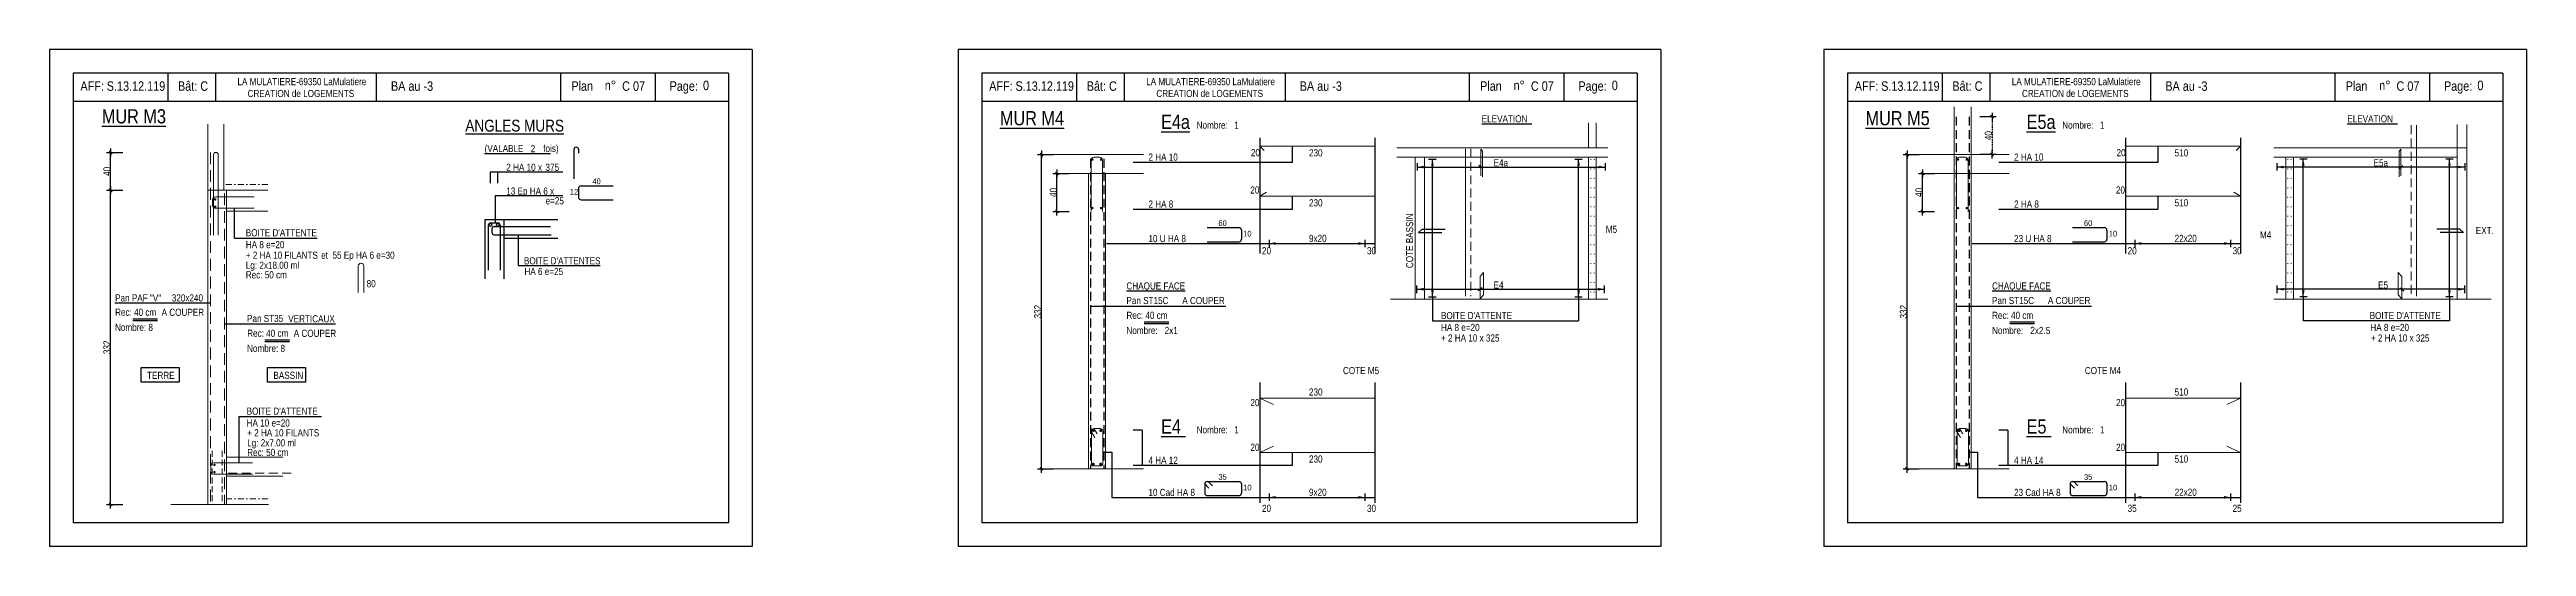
# Model space of a CAD drawing. Header units: metres. Extents: x -9927 to 45032, y -190416 to 12166.
# Drawn here: x 5608 to 10843, y -93703 to -92653 of the extents above; entities that cross this region are included whole.
import ezdxf
from ezdxf.enums import TextEntityAlignment as Align

# ---------------------------------------------------------------- set-up
doc = ezdxf.new("R2010")
doc.units = ezdxf.units.M
doc.header["$PDMODE"] = 65
for name, pattern in [('CACHE', [9.525, 6.35, -3.175]), ('CACHE2', [0.1875, 0.125, -0.0625]), ('TIRETPT2', [12.7, 6.35, -3.175, 0, -3.175])]:
    doc.linetypes.add(name, pattern=pattern)
for name, color, linetype in [('01_cote_gen', 4, 'Continuous'), ('01_fenetres', 171, 'Continuous'), ('01_linteaux', 3, 'Continuous'), ('01_sem', 42, 'Continuous'), ('01_texte', 230, 'Continuous'), ('AA_COTES', 2, 'Continuous')]:
    doc.layers.add(name, color=color, linetype=linetype)
doc.styles.add('STYLE2', font='ARIALN.TTF')
doc.dimstyles.new('JB25', dxfattribs={"dimscale": 0.1, "dimtxt": 150, "dimasz": 17, "dimexe": 0.1, "dimexo": 0.1, "dimgap": 0.09, "dimtad": 1, "dimdec": 1, "dimlfac": 0.5, "dimdsep": 46, "dimtxsty": 'STYLE2', "dimblk1": 'BOND_G', "dimblk2": 'BOND_D', "dimsah": 1, "dimcen": 1.5, "dimdle": 0.01, "dimse1": 1, "dimse2": 1, "dimclrd": 4, "dimclre": 2, "dimclrt": 5, "dimadec": 0, "dimazin": 0, "dimtfac": 2.333333, "dimtdec": 1, "dimtix": 1, "dimtmove": 2, "dimatfit": 3, "dimldrblk": 'BOND_G', "dimfxl": 1, "dimtolj": 1, "dimtzin": 0, "dimarcsym": 0})

# ---------------------------------------------------------------- blocks, each defined once
blk = doc.blocks.new('BOND_G')
at = {"layer": 'AA_COTES', "color": 0}
for p, q in [((5, 0), (-5, 0)), ((1.8, 1.8), (-1.8, -1.8)), ((0, -5), (0, 15))]:
    blk.add_line(p, q, dxfattribs=at)
blk = doc.blocks.new('BOND_D')
at = {"layer": 'AA_COTES', "color": 0}
for p, q in [((5, 0), (-5, 0)), ((-1.8, -1.8), (1.8, 1.8)), ((0, 5), (0, -15))]:
    blk.add_line(p, q, dxfattribs=at)
blk = doc.blocks.new('*D822')
at = {"layer": '01_cote_gen', "color": 4, "linetype": 'Continuous', "lineweight": -2, "transparency": 16777216}
blk.add_line((5736.8, -93612.4), (5736.8, -92951.8), dxfattribs=at)
at = {"layer": 'DEFPOINTS', "color": 0, "linetype": 'Continuous', "lineweight": 0, "transparency": 16777216}
for p in [(5736.8, -92950.1), (5871.5, -92950.1), (5871.5, -93614.1)]:
    blk.add_point(p, dxfattribs=at)
at = {"layer": '01_cote_gen', "color": 4, "linetype": 'Continuous', "lineweight": -2, "transparency": 16777216, "xscale": 1.7, "yscale": 1.7, "zscale": 1.7}
for name, p, rotation in [('BOND_D', (5736.8, -92950.1), 90), ('BOND_G', (5736.8, -93614.1), 270)]:
    blk.add_blockref(name, p, dxfattribs=dict(at, rotation=rotation))
at = {"layer": '01_cote_gen', "color": 5, "linetype": 'Continuous', "lineweight": 0, "transparency": 16777216, "insert": (5729.1, -93282.1), "char_height": 15, "attachment_point": 5, "rotation": 90, "style": 'STYLE2'}
blk.add_mtext('\\A1;332', dxfattribs=at)
blk = doc.blocks.new('*D823')
at = {"layer": '01_cote_gen', "color": 4, "linetype": 'Continuous', "lineweight": -2, "transparency": 16777216}
blk.add_line((5736.8, -92948.4), (5736.8, -92871.9), dxfattribs=at)
at = {"layer": 'DEFPOINTS', "color": 0, "linetype": 'Continuous', "lineweight": 0, "transparency": 16777216}
for p in [(5736.8, -92870.2), (5790.4, -92870.2), (5776.6, -92950.1)]:
    blk.add_point(p, dxfattribs=at)
at = {"layer": '01_cote_gen', "color": 4, "linetype": 'Continuous', "lineweight": -2, "transparency": 16777216, "xscale": 1.7, "yscale": 1.7, "zscale": 1.7}
for name, p, rotation in [('BOND_D', (5736.8, -92870.2), 90), ('BOND_G', (5736.8, -92950.1), 270)]:
    blk.add_blockref(name, p, dxfattribs=dict(at, rotation=rotation))
at = {"layer": '01_cote_gen', "color": 5, "linetype": 'Continuous', "lineweight": 0, "transparency": 16777216, "insert": (5729.1, -92910.2), "char_height": 15, "attachment_point": 5, "rotation": 90, "style": 'STYLE2'}
blk.add_mtext('\\A1;40', dxfattribs=at)
blk = doc.blocks.new('*D824')
at = {"layer": '01_cote_gen', "color": 4, "linetype": 'Continuous', "lineweight": -2, "transparency": 16777216}
blk.add_line((5736.8, -92948.4), (5736.8, -92871.9), dxfattribs=at)
at = {"layer": 'DEFPOINTS', "color": 0, "linetype": 'Continuous', "lineweight": 0, "transparency": 16777216}
for p in [(5736.8, -92870.2), (5790.4, -92870.2), (5776.6, -92950.1)]:
    blk.add_point(p, dxfattribs=at)
at = {"layer": '01_cote_gen', "color": 4, "linetype": 'Continuous', "lineweight": -2, "transparency": 16777216, "xscale": 1.7, "yscale": 1.7, "zscale": 1.7}
for name, p, rotation in [('BOND_D', (5736.8, -92870.2), 90), ('BOND_G', (5736.8, -92950.1), 270)]:
    blk.add_blockref(name, p, dxfattribs=dict(at, rotation=rotation))
at = {"layer": '01_cote_gen', "color": 5, "linetype": 'Continuous', "lineweight": 0, "transparency": 16777216, "insert": (5729.1, -92910.2), "char_height": 15, "attachment_point": 5, "rotation": 90, "style": 'STYLE2'}
blk.add_mtext('\\A1;40', dxfattribs=at)
blk = doc.blocks.new('*D825')
at = {"layer": '01_cote_gen', "color": 4, "linetype": 'Continuous', "lineweight": -2, "transparency": 16777216}
blk.add_line((7737.1, -92993.1), (7737.1, -92916.5), dxfattribs=at)
at = {"layer": 'DEFPOINTS', "color": 0, "linetype": 'Continuous', "lineweight": 0, "transparency": 16777216}
for p in [(7737.1, -92914.8), (7811.4, -92914.8), (7816.9, -92994.8)]:
    blk.add_point(p, dxfattribs=at)
at = {"layer": '01_cote_gen', "color": 4, "linetype": 'Continuous', "lineweight": -2, "transparency": 16777216, "xscale": 1.7, "yscale": 1.7, "zscale": 1.7}
for name, p, rotation in [('BOND_D', (7737.1, -92914.8), 90), ('BOND_G', (7737.1, -92994.8), 270)]:
    blk.add_blockref(name, p, dxfattribs=dict(at, rotation=rotation))
at = {"layer": '01_cote_gen', "color": 5, "linetype": 'Continuous', "lineweight": 0, "transparency": 16777216, "insert": (7729.4, -92954.8), "char_height": 15, "attachment_point": 5, "rotation": 90, "style": 'STYLE2'}
blk.add_mtext('\\A1;40', dxfattribs=at)
blk = doc.blocks.new('*D826')
at = {"layer": '01_cote_gen', "color": 4, "linetype": 'Continuous', "lineweight": -2, "transparency": 16777216}
blk.add_line((7704.3, -93537.1), (7704.3, -92876.5), dxfattribs=at)
at = {"layer": 'DEFPOINTS', "color": 0, "linetype": 'Continuous', "lineweight": 0, "transparency": 16777216}
for p in [(7704.3, -92874.8), (7839, -92874.8), (7839, -93538.8)]:
    blk.add_point(p, dxfattribs=at)
at = {"layer": '01_cote_gen', "color": 4, "linetype": 'Continuous', "lineweight": -2, "transparency": 16777216, "xscale": 1.7, "yscale": 1.7, "zscale": 1.7}
for name, p, rotation in [('BOND_D', (7704.3, -92874.8), 90), ('BOND_G', (7704.3, -93538.8), 270)]:
    blk.add_blockref(name, p, dxfattribs=dict(at, rotation=rotation))
at = {"layer": '01_cote_gen', "color": 5, "linetype": 'Continuous', "lineweight": 0, "transparency": 16777216, "insert": (7696.6, -93206.8), "char_height": 15, "attachment_point": 5, "rotation": 90, "style": 'STYLE2'}
blk.add_mtext('\\A1;332', dxfattribs=at)
blk = doc.blocks.new('*D827')
at = {"layer": '01_cote_gen', "color": 4, "linetype": 'Continuous', "lineweight": -2, "transparency": 16777216}
blk.add_line((9566.7, -92993.1), (9566.7, -92916.5), dxfattribs=at)
at = {"layer": 'DEFPOINTS', "color": 0, "linetype": 'Continuous', "lineweight": 0, "transparency": 16777216}
for p in [(9566.7, -92914.8), (9641, -92914.8), (9646.5, -92994.8)]:
    blk.add_point(p, dxfattribs=at)
at = {"layer": '01_cote_gen', "color": 4, "linetype": 'Continuous', "lineweight": -2, "transparency": 16777216, "xscale": 1.7, "yscale": 1.7, "zscale": 1.7}
for name, p, rotation in [('BOND_D', (9566.7, -92914.8), 90), ('BOND_G', (9566.7, -92994.8), 270)]:
    blk.add_blockref(name, p, dxfattribs=dict(at, rotation=rotation))
at = {"layer": '01_cote_gen', "color": 5, "linetype": 'Continuous', "lineweight": 0, "transparency": 16777216, "insert": (9559.1, -92954.8), "char_height": 15, "attachment_point": 5, "rotation": 90, "style": 'STYLE2'}
blk.add_mtext('\\A1;40', dxfattribs=at)
blk = doc.blocks.new('*D828')
at = {"layer": '01_cote_gen', "color": 4, "linetype": 'Continuous', "lineweight": -2, "transparency": 16777216}
blk.add_line((9533.9, -93537.1), (9533.9, -92876.5), dxfattribs=at)
at = {"layer": 'DEFPOINTS', "color": 0, "linetype": 'Continuous', "lineweight": 0, "transparency": 16777216}
for p in [(9533.9, -92874.8), (9668.6, -92874.8), (9668.6, -93538.8)]:
    blk.add_point(p, dxfattribs=at)
at = {"layer": '01_cote_gen', "color": 4, "linetype": 'Continuous', "lineweight": -2, "transparency": 16777216, "xscale": 1.7, "yscale": 1.7, "zscale": 1.7}
for name, p, rotation in [('BOND_D', (9533.9, -92874.8), 90), ('BOND_G', (9533.9, -93538.8), 270)]:
    blk.add_blockref(name, p, dxfattribs=dict(at, rotation=rotation))
at = {"layer": '01_cote_gen', "color": 5, "linetype": 'Continuous', "lineweight": 0, "transparency": 16777216, "insert": (9526.3, -93206.8), "char_height": 15, "attachment_point": 5, "rotation": 90, "style": 'STYLE2'}
blk.add_mtext('\\A1;332', dxfattribs=at)
blk = doc.blocks.new('*D829')
at = {"layer": '01_cote_gen', "color": 4, "linetype": 'CACHE2', "lineweight": -2, "transparency": 16777216}
blk.add_line((9713.5, -92796.4), (9713.5, -92873.1), dxfattribs=at)
at = {"layer": 'DEFPOINTS', "color": 0, "linetype": 'CACHE2', "lineweight": 0, "transparency": 16777216}
for p in [(9665.5, -92794.7), (9702.6, -92874.8), (9713.5, -92874.8)]:
    blk.add_point(p, dxfattribs=at)
at = {"layer": '01_cote_gen', "color": 4, "linetype": 'CACHE2', "lineweight": -2, "transparency": 16777216, "xscale": 1.7, "yscale": 1.7, "zscale": 1.7}
for name, p, rotation in [('BOND_G', (9713.5, -92794.7), 90), ('BOND_D', (9713.5, -92874.8), 270)]:
    blk.add_blockref(name, p, dxfattribs=dict(at, rotation=rotation))
at = {"layer": '01_cote_gen', "color": 5, "linetype": 'CACHE2', "lineweight": 0, "transparency": 16777216, "insert": (9705.8, -92834.7), "char_height": 15, "attachment_point": 5, "rotation": 90, "style": 'STYLE2'}
blk.add_mtext('\\A1;40', dxfattribs=at)

msp = doc.modelspace()

# ---------------------------------------------------------------- linework, layer by layer
at = {"layer": '01_cote_gen', "color": 5, "linetype": 'CACHE2', "lineweight": 0, "ltscale": 150}
for p, q in [((10599.35, -92812.72), (10599.35, -93174.14)), ((8611.77, -92862.39), (8611.77, -93174.14))]:
    msp.add_line(p, q, dxfattribs=at)
at = {"layer": '01_cote_gen', "color": 5, "linetype": 'Continuous', "lineweight": 0}
for p, q in [((10610.49, -92812.72), (10610.49, -93173.66)), ((8600.62, -92862.39), (8600.62, -93173.66))]:
    msp.add_line(p, q, dxfattribs=at)
at = {"layer": '01_cote_gen', "color": 2, "linetype": 'CACHE2', "lineweight": 0, "ltscale": 100}
for p, q in [((5951.35, -93500.72), (5951.35, -93614.12)), ((5972.71, -93500.72), (5972.71, -93614.12))]:
    msp.add_line(p, q, dxfattribs=at)
at = {"layer": '01_fenetres', "ltscale": 30}
for p, q in [((5657.67, -92702.83), (5657.67, -93652.83)), ((5657.67, -92702.83), (5657.67, -93652.83)), ((5657.67, -92702.83), (5657.67, -93652.83)), ((7042.67, -92702.83), (5657.67, -92702.83)), ((5857.67, -92702.83), (5857.67, -92762.83)), ((5958.17, -92702.83), (5958.17, -92762.83)), ((6298.35, -92702.83), (6298.35, -92762.83)), ((6688.54, -92762.83), (6688.54, -92702.83)), ((6888.54, -92762.83), (6888.54, -92702.83)), ((7042.67, -92702.83), (7042.67, -93652.83)), ((7578.51, -92702.83), (7578.51, -93652.83)), ((8963.51, -92702.83), (7578.51, -92702.83)), ((7778.51, -92702.83), (7778.51, -92762.83)), ((7879.01, -92702.83), (7879.01, -92762.83)), ((8219.18, -92702.83), (8219.18, -92762.83)), ((8609.37, -92762.83), (8609.37, -92702.83)), ((8809.37, -92762.83), (8809.37, -92702.83)), ((8963.51, -92702.83), (8963.51, -93652.83)), ((9408.16, -92702.83), (9408.16, -93652.83)), ((10793.16, -92702.83), (9408.16, -92702.83)), ((9608.16, -92702.83), (9608.16, -92762.83)), ((9708.66, -92702.83), (9708.66, -92762.83)), ((10048.83, -92702.83), (10048.83, -92762.83)), ((10439.03, -92762.83), (10439.03, -92702.83)), ((10639.03, -92762.83), (10639.03, -92702.83)), ((10793.16, -92702.83), (10793.16, -93652.83)), ((7042.67, -92762.83), (5657.67, -92762.83)), ((8963.51, -92762.83), (7578.51, -92762.83)), ((10793.16, -92762.83), (9408.16, -92762.83)), ((7042.67, -93652.83), (5657.67, -93652.83)), ((8963.51, -93652.83), (7578.51, -93652.83)), ((10793.16, -93652.83), (9408.16, -93652.83))]:
    msp.add_line(p, q, dxfattribs=at)
at = {"layer": '01_linteaux', "linetype": 'Continuous'}
for p, q in [((6715.97, -92864.06), (6715.97, -92926.24)), ((6725.97, -92864.06), (6725.97, -92871.47)), ((6726.08, -92945.79), (6726.08, -92965.4)), ((6731.08, -92940.79), (6798.67, -92940.79)), ((6731.08, -92970.4), (6798.67, -92970.4)), ((6527.64, -93011.64), (6527.64, -93137.34)), ((6527.64, -93011.64), (6682.07, -93011.64)), ((6535.14, -93024.14), (6535.14, -93119.14)), ((6540.14, -93019.14), (6555.14, -93019.14)), ((6542.64, -93031.9), (6542.64, -93039.14)), ((6547.64, -93026.9), (6666.7, -93026.9)), ((6560.14, -93024.14), (6560.14, -93119.14)), ((6567.64, -93011.64), (6567.64, -93137.34)), ((8054.29, -93029.19), (8121.87, -93029.19)), ((8126.87, -93034.19), (8126.87, -93053.81)), ((9883.94, -93029.19), (9951.52, -93029.19)), ((9956.52, -93034.19), (9956.52, -93053.81)), ((6547.64, -93044.14), (6667.64, -93044.14)), ((6567.64, -93051.64), (6682.07, -93051.64)), ((8054.29, -93058.81), (8121.87, -93058.81)), ((9883.94, -93058.81), (9951.52, -93058.81)), ((8049.29, -93570.65), (8049.29, -93590.26)), ((8049.29, -93570.65), (8058.29, -93579.64)), ((8054.29, -93565.65), (8121.87, -93565.65)), ((8054.29, -93595.26), (8121.87, -93595.26)), ((8056.48, -93565.65), (8065.49, -93574.64)), ((8126.87, -93570.65), (8126.87, -93590.26)), ((9878.94, -93570.65), (9878.94, -93590.26)), ((9878.94, -93570.65), (9887.95, -93579.64)), ((9883.94, -93565.65), (9951.52, -93565.65)), ((9883.94, -93595.26), (9951.52, -93595.26)), ((9886.13, -93565.65), (9895.14, -93574.64)), ((9956.52, -93570.65), (9956.52, -93590.26))]:
    msp.add_line(p, q, dxfattribs=at)
for centre in [(6539.8, -93023.45), (6555.47, -93023.45)]:
    msp.add_circle(centre, 3, dxfattribs=at)
for centre, start, end in [((6720.97, -92864.06), 90, 180), ((6720.97, -92864.06), 0, 90), ((6731.08, -92945.79), 90, 180), ((6731.08, -92965.4), 180, 270), ((6540.14, -93024.14), 90, 180), ((6547.64, -93031.9), 90, 180), ((6555.14, -93024.14), 0, 90), ((8121.87, -93034.19), 0, 90), ((9951.52, -93034.19), 0, 90), ((6547.64, -93039.14), 180, 270), ((8121.87, -93053.81), 270, 0), ((9951.52, -93053.81), 270, 0), ((8054.29, -93570.65), 90, 180), ((8054.29, -93590.26), 180, 270), ((8121.87, -93570.65), 0, 90), ((8121.87, -93590.26), 270, 0), ((9883.94, -93570.65), 90, 180), ((9883.94, -93590.26), 180, 270), ((9951.52, -93570.65), 0, 90), ((9951.52, -93590.26), 270, 0)]:
    msp.add_arc(centre, 5, start, end, dxfattribs=at)
at = {"layer": '01_sem', "color": 2, "lineweight": 0, "ltscale": 7}
for p, q in [((5942.07, -92810.42), (5942.07, -93614.12)), ((5976.07, -92810.42), (5976.07, -92950.12)), ((8860.52, -92807.49), (8860.52, -92860.21)), ((8876.52, -92807.49), (8876.52, -92860.21)), ((9633.49, -92773.78), (9633.49, -93538.75)), ((9669.49, -92773.78), (9669.49, -93538.75)), ((10696.99, -92811.06), (10696.99, -93180.21)), ((10716.99, -92811.06), (10716.99, -93180.21)), ((5954.24, -92875.12), (5954.24, -93045.18)), ((5964.24, -92875.12), (5964.24, -93045.18)), ((7729.79, -92874.75), (7919.78, -92874.75)), ((8165.71, -92857.12), (8409.19, -92857.12)), ((8165.71, -92857.12), (8174.74, -92866.03)), ((8455.54, -92860.21), (8901.61, -92860.21)), ((8633.22, -92863.3), (8633.22, -92919.96)), ((8633.22, -92863.3), (8636.76, -92867.53)), ((8636.76, -92867.53), (8636.76, -92921.45)), ((9559.44, -92874.75), (9749.43, -92874.75)), ((9995.36, -92857.12), (10238.84, -92857.12)), ((10238.84, -92857.12), (10229.82, -92866.03)), ((10716.99, -92860.21), (10309.5, -92860.21)), ((10577.89, -92863.3), (10574.35, -92867.53)), ((10574.35, -92867.53), (10574.35, -92921.45)), ((10577.89, -92863.3), (10577.89, -92919.96)), ((7729.79, -92914.75), (7919.78, -92914.75)), ((7803.83, -92914.75), (7803.83, -93538.75)), ((7809.12, -92886.36), (7809.12, -92994.75)), ((7827.12, -92880.36), (7815.12, -92880.36)), ((7833.12, -92886.36), (7833.12, -92994.75)), ((7839.83, -92914.75), (7839.83, -93538.75)), ((8455.54, -92880.21), (8901.61, -92880.21)), ((8494.12, -92880.21), (8494.12, -93180.21)), ((8514.12, -92880.21), (8514.12, -93180.21)), ((8860.52, -92880.21), (8860.52, -93180.21)), ((8876.52, -92880.21), (8876.52, -93180.21)), ((9559.44, -92914.75), (9749.43, -92914.75)), ((9638.77, -92886.36), (9638.77, -92994.75)), ((9656.77, -92880.36), (9644.77, -92880.36)), ((9662.77, -92886.36), (9662.77, -92994.75)), ((10696.99, -92880.21), (10309.5, -92880.21)), ((10334.6, -92880.21), (10334.6, -93180.21)), ((10350.6, -92880.21), (10350.6, -93180.21)), ((6069.25, -92950.12), (5942.07, -92950.12)), ((5952.25, -92970.12), (5952.25, -92982.12)), ((5958.25, -92964.12), (6040.25, -92964.12)), ((5982.07, -92950.12), (5982.07, -93614.12)), ((8165.71, -92962.71), (8179.78, -92954.03)), ((8165.71, -92962.71), (8409.19, -92962.71)), ((9995.36, -92962.71), (10238.84, -92962.71)), ((10238.84, -92962.71), (10224.78, -92954.03)), ((5958.25, -92988.12), (6040.25, -92988.12)), ((6069.4, -92994.13), (5982.07, -92994.13)), ((6260.07, -93110.29), (6260.07, -93166.44)), ((6272.07, -93110.29), (6272.07, -93166.44)), ((8631.56, -93132.72), (8638.84, -93124.01)), ((8631.56, -93179.76), (8631.56, -93132.72)), ((8638.84, -93171.05), (8638.84, -93124.01)), ((10572.27, -93171.05), (10572.27, -93124.01)), ((10579.55, -93132.72), (10572.27, -93124.01)), ((10579.55, -93179.76), (10579.55, -93132.72)), ((8442.22, -93180.21), (8901.61, -93180.21)), ((8631.56, -93179.76), (8638.84, -93171.05)), ((10768.9, -93180.21), (10309.5, -93180.21)), ((10579.55, -93179.76), (10572.27, -93171.05)), ((8165.71, -93389.68), (8409.19, -93389.68)), ((8165.71, -93389.68), (8195.04, -93403.02)), ((9995.36, -93389.68), (10238.84, -93389.68)), ((10238.84, -93389.68), (10209.52, -93403.02)), ((7809.83, -93458.75), (7809.83, -93527.75)), ((7809.83, -93461.54), (7817.19, -93472.73)), ((7814.83, -93453.75), (7828.83, -93453.75)), ((7814.83, -93453.75), (7822.19, -93464.95)), ((7833.83, -93458.75), (7833.83, -93527.75)), ((8165.71, -93504.16), (8195.04, -93490.82)), ((8165.71, -93504.16), (8409.19, -93504.16)), ((9639.49, -93458.75), (9639.49, -93527.75)), ((9639.49, -93461.54), (9646.84, -93472.73)), ((9644.49, -93453.75), (9658.49, -93453.75)), ((9644.49, -93453.75), (9651.84, -93464.95)), ((9663.49, -93458.75), (9663.49, -93527.75)), ((9995.36, -93504.16), (10238.84, -93504.16)), ((10238.84, -93504.16), (10209.52, -93490.82)), ((5948.68, -93532.1), (5948.68, -93544.1)), ((5954.68, -93526.1), (6036.68, -93526.1)), ((5957.88, -93550.1), (5954.68, -93550.1)), ((5954.68, -93550.1), (6036.68, -93550.1)), ((5982.07, -93514.12), (6100.98, -93514.12)), ((5982.07, -93554.12), (6100.98, -93554.12)), ((7729.79, -93538.75), (7919.78, -93538.75)), ((7746.41, -93538.75), (7898.71, -93538.75)), ((7814.83, -93532.75), (7828.83, -93532.75)), ((9559.44, -93538.75), (9749.43, -93538.75)), ((9576.07, -93538.75), (9728.36, -93538.75)), ((9644.49, -93532.75), (9658.49, -93532.75)), ((6070.71, -93614.12), (5863.95, -93614.12))]:
    msp.add_line(p, q, dxfattribs=at)
at = {"layer": '01_sem', "color": 5, "linetype": 'CACHE2', "lineweight": 0, "ltscale": 200}
for p, q in [((5948.07, -92870.12), (5948.07, -93614.12)), ((5977.59, -92956.59), (5977.59, -93614.12))]:
    msp.add_line(p, q, dxfattribs=at)
at = {"layer": '01_sem', "color": 2, "linetype": 'TIRETPT2', "lineweight": 0, "ltscale": 2}
for p, q in [((6069.25, -92938.12), (5976.07, -92938.12)), ((6069.25, -93602.12), (5982.07, -93602.12))]:
    msp.add_line(p, q, dxfattribs=at)
at = {"layer": '01_sem', "color": 2, "linetype": 'CACHE', "lineweight": 0, "ltscale": 3}
msp.add_line((5985.37, -93548.02), (6121.96, -93548.02), dxfattribs=at)
at = {"layer": '01_sem', "color": 2, "lineweight": 0, "ltscale": 7, "flags": 128}
for points, const_width in [([(7811.95, -92884.24, -1), (7811.95, -92886.74, -1)], 2.5), ([(7830.29, -92884.24, 1), (7830.29, -92886.74, 1)], 2.5), ([(8864.83, -92885.11, 1), (8866.08, -92885.11, 1)], 1.25), ([(8864.83, -92905.11, 1), (8866.08, -92905.11, 1)], 1.25), ([(8864.83, -92925.11, 1), (8866.08, -92925.11, 1)], 1.25), ([(8871.78, -92885.11, 1), (8873.03, -92885.11, 1)], 1.25), ([(8871.78, -92905.11, 1), (8873.03, -92905.11, 1)], 1.25), ([(8871.78, -92925.11, 1), (8873.03, -92925.11, 1)], 1.25), ([(9641.6, -92884.24, -1), (9641.6, -92886.74, -1)], 2.5), ([(9659.94, -92884.24, 1), (9659.94, -92886.74, 1)], 2.5), ([(10339.33, -92885.11, -1), (10338.08, -92885.11, -1)], 1.25), ([(10339.33, -92905.11, -1), (10338.08, -92905.11, -1)], 1.25), ([(10339.33, -92925.11, -1), (10338.08, -92925.11, -1)], 1.25), ([(10346.28, -92885.11, -1), (10345.03, -92885.11, -1)], 1.25), ([(10346.28, -92905.11, -1), (10345.03, -92905.11, -1)], 1.25), ([(10346.28, -92925.11, -1), (10345.03, -92925.11, -1)], 1.25), ([(5956.52, -92969.45, 1), (5959.02, -92969.45, 1)], 2.5), ([(8864.83, -92945.11, 1), (8866.08, -92945.11, 1)], 1.25), ([(8864.83, -92965.11, 1), (8866.08, -92965.11, 1)], 1.25), ([(8871.78, -92945.11, 1), (8873.03, -92945.11, 1)], 1.25), ([(8871.78, -92965.11, 1), (8873.03, -92965.11, 1)], 1.25), ([(10339.33, -92945.11, -1), (10338.08, -92945.11, -1)], 1.25), ([(10339.33, -92965.11, -1), (10338.08, -92965.11, -1)], 1.25), ([(10346.28, -92945.11, -1), (10345.03, -92945.11, -1)], 1.25), ([(10346.28, -92965.11, -1), (10345.03, -92965.11, -1)], 1.25), ([(5956.45, -92984.78, 1), (5958.95, -92984.78, 1)], 2.5), ([(7811.95, -92986.52, -1), (7811.95, -92989.02, -1)], 2.5), ([(7830.29, -92986.52, 1), (7830.29, -92989.02, 1)], 2.5), ([(8864.83, -92985.11, 1), (8866.08, -92985.11, 1)], 1.25), ([(8864.83, -93005.11, 1), (8866.08, -93005.11, 1)], 1.25), ([(8864.83, -93025.11, 1), (8866.08, -93025.11, 1)], 1.25), ([(8871.78, -92985.11, 1), (8873.03, -92985.11, 1)], 1.25), ([(8871.78, -93005.11, 1), (8873.03, -93005.11, 1)], 1.25), ([(8871.78, -93025.11, 1), (8873.03, -93025.11, 1)], 1.25), ([(9641.6, -92986.52, -1), (9641.6, -92989.02, -1)], 2.5), ([(9659.94, -92986.52, 1), (9659.94, -92989.02, 1)], 2.5), ([(10339.33, -92985.11, -1), (10338.08, -92985.11, -1)], 1.25), ([(10339.33, -93005.11, -1), (10338.08, -93005.11, -1)], 1.25), ([(10339.33, -93025.11, -1), (10338.08, -93025.11, -1)], 1.25), ([(10346.28, -92985.11, -1), (10345.03, -92985.11, -1)], 1.25), ([(10346.28, -93005.11, -1), (10345.03, -93005.11, -1)], 1.25), ([(10346.28, -93025.11, -1), (10345.03, -93025.11, -1)], 1.25), ([(8864.83, -93045.11, 1), (8866.08, -93045.11, 1)], 1.25), ([(8864.83, -93065.11, 1), (8866.08, -93065.11, 1)], 1.25), ([(8864.83, -93065.11, 1), (8866.08, -93065.11, 1)], 1.25), ([(8864.83, -93085.11, 1), (8866.08, -93085.11, 1)], 1.25), ([(8864.83, -93085.11, 1), (8866.08, -93085.11, 1)], 1.25), ([(8871.78, -93045.11, 1), (8873.03, -93045.11, 1)], 1.25), ([(8871.78, -93065.11, 1), (8873.03, -93065.11, 1)], 1.25), ([(8871.78, -93065.11, 1), (8873.03, -93065.11, 1)], 1.25), ([(8871.78, -93085.11, 1), (8873.03, -93085.11, 1)], 1.25), ([(8871.78, -93085.11, 1), (8873.03, -93085.11, 1)], 1.25), ([(10339.33, -93045.11, -1), (10338.08, -93045.11, -1)], 1.25), ([(10339.33, -93065.11, -1), (10338.08, -93065.11, -1)], 1.25), ([(10339.33, -93065.11, -1), (10338.08, -93065.11, -1)], 1.25), ([(10339.33, -93085.11, -1), (10338.08, -93085.11, -1)], 1.25), ([(10339.33, -93085.11, -1), (10338.08, -93085.11, -1)], 1.25), ([(10346.28, -93045.11, -1), (10345.03, -93045.11, -1)], 1.25), ([(10346.28, -93065.11, -1), (10345.03, -93065.11, -1)], 1.25), ([(10346.28, -93065.11, -1), (10345.03, -93065.11, -1)], 1.25), ([(10346.28, -93085.11, -1), (10345.03, -93085.11, -1)], 1.25), ([(10346.28, -93085.11, -1), (10345.03, -93085.11, -1)], 1.25), ([(8864.83, -93105.11, 1), (8866.08, -93105.11, 1)], 1.25), ([(8864.83, -93125.11, 1), (8866.08, -93125.11, 1)], 1.25), ([(8871.78, -93105.11, 1), (8873.03, -93105.11, 1)], 1.25), ([(8871.78, -93125.11, 1), (8873.03, -93125.11, 1)], 1.25), ([(10339.33, -93105.11, -1), (10338.08, -93105.11, -1)], 1.25), ([(10339.33, -93125.11, -1), (10338.08, -93125.11, -1)], 1.25), ([(10346.28, -93105.11, -1), (10345.03, -93105.11, -1)], 1.25), ([(10346.28, -93125.11, -1), (10345.03, -93125.11, -1)], 1.25), ([(8864.83, -93145.11, 1), (8866.08, -93145.11, 1)], 1.25), ([(8864.83, -93165.11, 1), (8866.08, -93165.11, 1)], 1.25), ([(8871.78, -93145.11, 1), (8873.03, -93145.11, 1)], 1.25), ([(8871.78, -93165.11, 1), (8873.03, -93165.11, 1)], 1.25), ([(10339.33, -93145.11, -1), (10338.08, -93145.11, -1)], 1.25), ([(10339.33, -93165.11, -1), (10338.08, -93165.11, -1)], 1.25), ([(10346.28, -93145.11, -1), (10345.03, -93145.11, -1)], 1.25), ([(10346.28, -93165.11, -1), (10345.03, -93165.11, -1)], 1.25), ([(7812.35, -93458.06, 1), (7815.35, -93458.06, 1)], 3), ([(7827.99, -93458.06, 1), (7830.99, -93458.06, 1)], 3), ([(9642, -93458.06, 1), (9645, -93458.06, 1)], 3), ([(9657.64, -93458.06, 1), (9660.64, -93458.06, 1)], 3), ([(5957.46, -93530.53, -1), (5954.96, -93530.53, -1)], 2.5), ([(5957.53, -93545.86, -1), (5955.03, -93545.86, -1)], 2.5), ([(7812.35, -93528.91, 1), (7815.35, -93528.91, 1)], 3), ([(7827.99, -93528.91, 1), (7830.99, -93528.91, 1)], 3), ([(9642, -93528.91, 1), (9645, -93528.91, 1)], 3), ([(9657.64, -93528.91, 1), (9660.64, -93528.91, 1)], 3)]:
    msp.add_lwpolyline(points, format="xyb", close=True, dxfattribs=dict(at, const_width=const_width))
at = {"layer": '01_sem', "color": 2, "lineweight": 0, "ltscale": 7}
for centre, radius, start, end in [((5959.24, -92875.12), 5, 0, 180), ((7815.12, -92886.36), 6, 90, 180), ((7827.12, -92886.36), 6, 0, 90), ((9644.77, -92886.36), 6, 90, 180), ((9656.77, -92886.36), 6, 0, 90), ((5958.25, -92970.12), 6, 90, 180), ((5958.25, -92982.12), 6, 180, 270), ((6266.07, -93110.29), 6, 90, 180), ((6266.07, -93110.29), 6, 0, 90), ((7814.83, -93458.75), 5, 90, 180), ((7828.83, -93458.75), 5, 0, 90), ((9644.49, -93458.75), 5, 90, 180), ((9658.49, -93458.75), 5, 0, 90), ((5954.68, -93532.1), 6, 90, 180), ((5954.68, -93544.1), 6, 180, 270), ((7814.83, -93527.75), 5, 180, 270), ((7828.83, -93527.75), 5, 270, 0), ((9644.49, -93527.75), 5, 180, 270), ((9658.49, -93527.75), 5, 270, 0)]:
    msp.add_arc(centre, radius, start, end, dxfattribs=at)
at = {"layer": '01_texte', "ltscale": 30}
for p, q in [((5607.67, -92652.83), (5607.67, -93702.83)), ((7092.67, -92652.83), (5607.67, -92652.83)), ((7092.67, -92652.83), (7092.67, -93702.83)), ((7528.51, -92652.83), (7528.51, -93702.83)), ((9013.51, -92652.83), (7528.51, -92652.83)), ((9013.51, -92652.83), (9013.51, -93702.83)), ((9358.16, -92652.83), (9358.16, -93702.83)), ((10843.16, -92652.83), (9358.16, -92652.83)), ((10843.16, -92652.83), (10843.16, -93702.83)), ((8165.71, -92839.18), (8165.71, -93083.81)), ((8234.72, -92890.53), (8234.72, -92857.12)), ((8409.19, -92839.18), (8409.19, -93083.81)), ((9995.36, -92839.18), (9995.36, -93083.81)), ((10064.37, -92890.53), (10064.37, -92857.12)), ((10238.84, -92839.18), (10238.84, -93083.81)), ((7898.31, -92890.53), (8234.72, -92890.53)), ((8498.39, -92893.06), (8498.39, -92908.7)), ((8498.39, -92901.12), (8895.58, -92901.12)), ((8522.67, -92884.49), (8538.31, -92884.49)), ((8530.73, -93175.54), (8530.73, -92884.49)), ((8637.36, -92904.43), (8629.09, -92897.81)), ((8831.64, -92884.49), (8847.28, -92884.49)), ((8839.7, -93175.54), (8839.7, -92884.49)), ((8895.58, -92893.06), (8895.58, -92908.7)), ((9727.96, -92890.53), (10064.37, -92890.53)), ((10315.54, -92893.06), (10315.54, -92908.7)), ((10712.73, -92901.12), (10315.54, -92901.12)), ((10379.47, -92884.49), (10363.83, -92884.49)), ((10371.41, -93175.54), (10371.41, -92884.49)), ((10573.75, -92904.43), (10582.03, -92897.81)), ((10688.45, -92884.49), (10672.81, -92884.49)), ((10680.39, -93175.54), (10680.39, -92884.49)), ((10712.73, -92893.06), (10712.73, -92908.7)), ((8234.72, -92989.81), (8234.72, -92962.71)), ((10064.37, -92989.81), (10064.37, -92962.71)), ((7898.31, -92989.81), (8234.72, -92989.81)), ((8501.06, -93039.33), (8508.8, -93032.53)), ((8508.8, -93032.53), (8557.4, -93032.53)), ((9727.96, -92989.81), (10064.37, -92989.81)), ((10702.32, -93032.53), (10653.71, -93032.53)), ((10710.06, -93039.33), (10702.32, -93032.53)), ((7841.89, -93062.67), (8409.19, -93062.67)), ((8185.43, -93054.61), (8185.43, -93070.24)), ((8388.1, -93054.61), (8388.1, -93070.24)), ((8501.06, -93039.33), (8550.28, -93039.33)), ((9671.54, -93062.67), (10238.84, -93062.67)), ((10015.08, -93054.61), (10015.08, -93070.24)), ((10217.75, -93054.61), (10217.75, -93070.24)), ((10710.06, -93039.33), (10660.83, -93039.33)), ((8498.08, -93167.37), (8498.08, -93151.73)), ((8498.08, -93159.31), (8894.75, -93159.31)), ((8522.67, -93175.54), (8538.31, -93175.54)), ((8635.7, -93156), (8627.42, -93162.62)), ((8831.64, -93175.54), (8847.28, -93175.54)), ((8894.75, -93167.37), (8894.75, -93151.73)), ((10316.36, -93167.37), (10316.36, -93151.73)), ((10713.03, -93159.31), (10316.36, -93159.31)), ((10379.47, -93175.54), (10363.83, -93175.54)), ((10575.42, -93156), (10583.69, -93162.62)), ((10688.45, -93175.54), (10672.81, -93175.54)), ((10713.03, -93167.37), (10713.03, -93151.73)), ((8165.71, -93356.06), (8165.71, -93610.69)), ((8409.19, -93356.06), (8409.19, -93610.69)), ((9995.36, -93356.06), (9995.36, -93610.69)), ((10238.84, -93356.06), (10238.84, -93610.69)), ((7833.83, -93503.72), (7853, -93503.72)), ((7853, -93503.72), (7853, -93599.12)), ((7917.31, -93457.39), (7897.91, -93457.39)), ((7917.31, -93457.39), (7917.31, -93531.26)), ((8234.72, -93531.26), (8234.72, -93504.16)), ((9663.49, -93503.72), (9682.66, -93503.72)), ((9682.66, -93503.72), (9682.66, -93599.12)), ((9746.96, -93457.39), (9727.56, -93457.39)), ((9746.96, -93457.39), (9746.96, -93531.26)), ((10064.37, -93531.26), (10064.37, -93504.16)), ((7898.31, -93531.26), (8234.72, -93531.26)), ((9727.96, -93531.26), (10064.37, -93531.26)), ((7853, -93599.12), (8409.19, -93599.12)), ((8185.43, -93591.06), (8185.43, -93606.7)), ((8388.1, -93591.06), (8388.1, -93606.7)), ((9682.66, -93599.12), (10238.84, -93599.12)), ((10015.08, -93591.06), (10015.08, -93606.7)), ((10217.75, -93591.06), (10217.75, -93606.7)), ((7092.67, -93702.83), (5607.67, -93702.83)), ((9013.51, -93702.83), (7528.51, -93702.83)), ((10843.16, -93702.83), (9358.16, -93702.83))]:
    msp.add_line(p, q, dxfattribs=at)
at = {"layer": '01_texte', "linetype": 'CACHE2', "ltscale": 150}
for p, q in [((9637.49, -92794.7), (9637.49, -93538.75)), ((9665.49, -92794.7), (9665.49, -93538.75)), ((7807.83, -92883.73), (7807.83, -93538.75)), ((7835.83, -92883.73), (7835.83, -93538.75))]:
    msp.add_line(p, q, dxfattribs=at)
at = {"layer": '01_texte'}
for p, q in [((6539.92, -92935.13), (6539.92, -92911.08)), ((6539.92, -92911.08), (6692.89, -92911.08)), ((6555.33, -92935.13), (6555.33, -92911.08)), ((6549.51, -92961.39), (6692.89, -92961.39)), ((6549.51, -92961.39), (6549.51, -93019.14)), ((5998.82, -93051.29), (5998.82, -92988.12)), ((5998.82, -93051.29), (6173.61, -93051.29)), ((6598.36, -93044.14), (6598.36, -93108.82)), ((6598.36, -93108.82), (6771.46, -93108.82)), ((5745.55, -93188.29), (5948.07, -93188.29)), ((8530.73, -93175.54), (8530.73, -93226.26)), ((8839.7, -93175.54), (8839.7, -93226.26)), ((10371.41, -93175.54), (10371.41, -93226.26)), ((10680.39, -93175.54), (10680.39, -93226.26)), ((5835.61, -93222.47), (5783.85, -93222.47)), ((5835.61, -93225.78), (5783.85, -93225.78)), ((5977.59, -93232.72), (6212.14, -93232.72)), ((7807.83, -93194.78), (8093.85, -93194.78)), ((7973.31, -93228.97), (7921.55, -93228.97)), ((7973.31, -93232.27), (7921.55, -93232.27)), ((8530.73, -93226.26), (8839.7, -93226.26)), ((9637.49, -93194.78), (9923.5, -93194.78)), ((9802.96, -93228.97), (9751.2, -93228.97)), ((9802.96, -93232.27), (9751.2, -93232.27)), ((10680.39, -93226.26), (10371.41, -93226.26)), ((6114.83, -93266.9), (6063.08, -93266.9)), ((6114.83, -93270.21), (6063.08, -93270.21)), ((6007.76, -93428.2), (6182.54, -93428.2)), ((6007.76, -93428.2), (6007.76, -93526.1))]:
    msp.add_line(p, q, dxfattribs=at)
for points in [[(5801.29, -93324.48), (5881.77, -93324.48), (5881.77, -93355.85), (5801.29, -93355.85)], [(6068.42, -93324.48), (6148.9, -93324.48), (6148.9, -93355.85), (6068.42, -93355.85)]]:
    msp.add_lwpolyline(points, close=True, dxfattribs=at)
at = {"layer": '01_texte', "ltscale": 30}
for points in [[(8498.39, -92901.12), (8512.21, -92898.36), (8512.21, -92901.12)], [(8498.39, -92901.12), (8512.21, -92903.87), (8512.21, -92901.12)], [(8530.73, -92884.49), (8527.97, -92898.32), (8530.73, -92898.32)], [(8530.73, -92884.49), (8533.48, -92898.32), (8530.73, -92898.32)], [(8839.7, -92884.49), (8836.95, -92898.32), (8839.7, -92898.32)], [(8839.7, -92884.49), (8842.46, -92898.32), (8839.7, -92898.32)], [(8895.58, -92901.12), (8881.75, -92898.36), (8881.75, -92901.12)], [(8895.58, -92901.12), (8881.75, -92903.87), (8881.75, -92901.12)], [(10315.54, -92901.12), (10329.36, -92898.36), (10329.36, -92901.12)], [(10315.54, -92901.12), (10329.36, -92903.87), (10329.36, -92901.12)], [(10371.41, -92884.49), (10368.65, -92898.32), (10371.41, -92898.32)], [(10371.41, -92884.49), (10374.16, -92898.32), (10371.41, -92898.32)], [(10680.39, -92884.49), (10677.63, -92898.32), (10680.39, -92898.32)], [(10680.39, -92884.49), (10683.14, -92898.32), (10680.39, -92898.32)], [(10712.73, -92901.12), (10698.9, -92898.36), (10698.9, -92901.12)], [(10712.73, -92901.12), (10698.9, -92903.87), (10698.9, -92901.12)], [(8185.43, -93062.67), (8199.25, -93059.91), (8199.25, -93062.67)], [(8185.43, -93062.67), (8199.25, -93065.42), (8199.25, -93062.67)], [(8388.1, -93062.67), (8374.28, -93059.91), (8374.28, -93062.67)], [(8388.1, -93062.67), (8374.28, -93065.42), (8374.28, -93062.67)], [(10015.08, -93062.67), (10028.9, -93059.91), (10028.9, -93062.67)], [(10015.08, -93062.67), (10028.9, -93065.42), (10028.9, -93062.67)], [(10217.75, -93062.67), (10203.93, -93059.91), (10203.93, -93062.67)], [(10217.75, -93062.67), (10203.93, -93065.42), (10203.93, -93062.67)], [(8498.08, -93159.31), (8511.91, -93156.55), (8511.91, -93159.31)], [(8498.08, -93159.31), (8511.91, -93162.06), (8511.91, -93159.31)], [(8530.73, -93175.54), (8527.97, -93161.71), (8530.73, -93161.71)], [(8530.73, -93175.54), (8533.48, -93161.71), (8530.73, -93161.71)], [(8839.7, -93175.54), (8836.95, -93161.71), (8839.7, -93161.71)], [(8839.7, -93175.54), (8842.46, -93161.71), (8839.7, -93161.71)], [(8894.75, -93159.31), (8880.93, -93156.55), (8880.93, -93159.31)], [(8894.75, -93159.31), (8880.93, -93162.06), (8880.93, -93159.31)], [(10316.36, -93159.31), (10330.18, -93156.55), (10330.18, -93159.31)], [(10316.36, -93159.31), (10330.18, -93162.06), (10330.18, -93159.31)], [(10371.41, -93175.54), (10368.65, -93161.71), (10371.41, -93161.71)], [(10371.41, -93175.54), (10374.16, -93161.71), (10371.41, -93161.71)], [(10680.39, -93175.54), (10677.63, -93161.71), (10680.39, -93161.71)], [(10680.39, -93175.54), (10683.14, -93161.71), (10680.39, -93161.71)], [(10713.03, -93159.31), (10699.21, -93156.55), (10699.21, -93159.31)], [(10713.03, -93159.31), (10699.21, -93162.06), (10699.21, -93159.31)], [(8185.43, -93599.12), (8199.25, -93596.37), (8199.25, -93599.12)], [(8185.43, -93599.12), (8199.25, -93601.88), (8199.25, -93599.12)], [(8388.1, -93599.12), (8374.28, -93596.37), (8374.28, -93599.12)], [(8388.1, -93599.12), (8374.28, -93601.88), (8374.28, -93599.12)], [(10015.08, -93599.12), (10028.9, -93596.37), (10028.9, -93599.12)], [(10015.08, -93599.12), (10028.9, -93601.88), (10028.9, -93599.12)], [(10217.75, -93599.12), (10203.93, -93596.37), (10203.93, -93599.12)], [(10217.75, -93599.12), (10203.93, -93601.88), (10203.93, -93599.12)]]:
    msp.add_solid(points, dxfattribs=at)

# ---------------------------------------------------------------- texts
at = {"layer": '01_texte', "style": 'STYLE2'}
for s, height, p in [('AFF:', 20, (5672.97, -92739.98)), ('S.13.12.119', 20, (5728.63, -92739.98)), ('Bât: C', 20, (5879.13, -92739.98)), ('LA MULATIERE-69350 LaMulatiere', 15, (6004.87, -92728.11)), ('BA au -3', 20, (6329.29, -92739.98)), ('Plan', 20, (6710.59, -92739.98)), ('n%%D', 20, (6781.27, -92738.54)), (' C 07', 20, (6811.62, -92739.98)), ('Page:', 20, (6918.26, -92739.98)), ('0', 20, (6988.94, -92738.54)), ('AFF:', 20, (7593.8, -92739.98)), ('S.13.12.119', 20, (7649.47, -92739.98)), ('Bât: C', 20, (7799.97, -92739.98)), ('LA MULATIERE-69350 LaMulatiere', 15, (7925.7, -92728.11)), ('BA au -3', 20, (8250.12, -92739.98)), ('Plan', 20, (8631.42, -92739.98)), ('n%%D', 20, (8702.1, -92738.54)), (' C 07', 20, (8732.45, -92739.98)), ('Page:', 20, (8839.09, -92739.98)), ('0', 20, (8909.77, -92738.54)), ('AFF:', 20, (9423.45, -92739.98)), ('S.13.12.119', 20, (9479.12, -92739.98)), ('Bât: C', 20, (9629.62, -92739.98)), ('LA MULATIERE-69350 LaMulatiere', 15, (9755.35, -92728.11)), ('BA au -3', 20, (10079.78, -92739.98)), ('Plan', 20, (10461.07, -92739.98)), ('n%%D', 20, (10531.76, -92738.54)), (' C 07', 20, (10562.1, -92739.98)), ('Page:', 20, (10668.74, -92739.98)), ('0', 20, (10739.42, -92738.54)), ('CREATION de LOGEMENTS', 15, (6026.35, -92753.11)), ('CREATION de LOGEMENTS', 15, (7947.19, -92753.11)), ('CREATION de LOGEMENTS', 15, (9776.84, -92753.11)), ('%%UMUR M3', 30, (5718.26, -92808.9)), ('%%UANGLES MURS', 25, (6486.58, -92826.12)), ('%%UMUR M4', 30, (7616.54, -92812.9)), ('%%UE4a', 30, (7957.03, -92820.67)), ('Nombre:', 15, (8032.3, -92820.04)), ('1', 15, (8111.92, -92820.04)), ('%%UELEVATION  ', 15, (8634.88, -92806.65)), ('%%UMUR M5', 30, (9446.19, -92812.9)), ('%%UE5a', 30, (9786.68, -92820.67)), ('Nombre:', 15, (9861.95, -92820.04)), ('1', 15, (9941.57, -92820.04)), ('%%UELEVATION  ', 15, (10464.53, -92806.65)), ('%%U(VALABLE            ', 15, (6527.35, -92869.28)), ('2', 15, (6624.78, -92869.86)), ('  fois)', 15, (6641.6, -92869.28)), ('2 HA 10', 15, (7930.44, -92887.58)), ('20', 15, (8147.05, -92878.15)), ('230', 15, (8269.81, -92878.57)), ('2 HA 10', 15, (9760.09, -92887.58)), ('20', 15, (9976.7, -92878.15)), ('510', 15, (10099.46, -92878.57)), ('2 HA 10 x', 15, (6573.08, -92909.06)), ('375', 15, (6655.98, -92909.06)), ('40', 12, (6755.14, -92937.24)), ('E4a', 15, (8659.97, -92899.76)), ('E5a', 15, (10519.96, -92899.76)), ('13 Ep HA 6 x', 15, (6573.08, -92959.36)), ('e=25', 15, (6656.14, -92979.84)), ('12', 12, (6707.63, -92959.45)), ('2 HA 8', 15, (7930.44, -92986.86)), ('20', 15, (8145.79, -92957.12)), ('230', 15, (8269.81, -92984.16)), ('2 HA 8', 15, (9760.09, -92986.86)), ('20', 15, (9975.44, -92957.12)), ('510', 15, (10099.46, -92984.16)), ("BOITE D'ATTENTE", 15, (6022.54, -93047.42)), ('60', 12, (8078.35, -93025.64)), ('M5', 15, (8897.19, -93040.19)), ('60', 12, (9908, -93025.64)), ('EXT.', 15, (10736.14, -93042.68)), ('+ 2 HA 10 FILANTS', 15, (6022.54, -93094.87)), ('HA 8 e=20', 15, (6022.54, -93072.57)), ('et  55 Ep HA 6 e=30', 15, (6181.82, -93094.87)), ('10 U HA 8', 15, (7930.44, -93059.71)), ('10', 12, (8130.86, -93047.85)), ('20', 15, (8170.49, -93085.43)), ('9x20', 15, (8269.81, -93059.37)), ('30', 15, (8392.34, -93085.43)), ('23 U HA 8', 15, (9760.09, -93059.71)), ('10', 12, (9960.51, -93047.85)), ('20', 15, (10000.14, -93085.43)), ('22x20', 15, (10099.46, -93059.37)), ('30', 15, (10221.99, -93085.43)), ('M4', 15, (10279.82, -93052)), ('Lg: 2x18.00 ml', 15, (6022.54, -93116)), ('Rec: 50 cm', 15, (6022.54, -93136.29)), (' Pan PAF "V"  ', 15, (5741.54, -93185.14)), ('320x240', 15, (5866.16, -93185.14)), ('80', 15, (6277.94, -93155.04)), ('%%UCHAQUE FACE', 15, (7883.97, -93159.88)), ('Pan ST15C', 15, (7883.97, -93190.67)), ('A COUPER', 15, (8002, -93190.67)), ('E4', 15, (8659.97, -93157.95)), ('%%UCHAQUE FACE', 15, (9713.62, -93159.88)), ('Pan ST15C', 15, (9713.62, -93190.67)), ('A COUPER', 15, (9831.65, -93190.67)), ('E5', 15, (10529.61, -93157.95)), ('Nombre: 8', 15, (5746, -93247.36)), ('Rec: 40 cm', 15, (5746.27, -93215.45)), ('A COUPER', 15, (5844.61, -93215.51)), (' Pan ST35  ', 15, (6020.3, -93228.6)), ('VERTICAUX', 15, (6112.25, -93229.21)), ('Rec: 40 cm', 15, (7883.97, -93221.94)), ('Nombre:', 15, (7883.97, -93253.86)), ('2x1', 15, (7964.82, -93253.86)), ("BOITE D'ATTENTE", 15, (8548.76, -93222.39)), ('HA 8 e=20', 15, (8548.76, -93247.54)), ('Rec: 40 cm', 15, (9713.62, -93221.94)), ('Nombre:', 15, (9713.62, -93253.86)), ('2x2.5', 15, (9794.47, -93253.86)), ("BOITE D'ATTENTE", 15, (10511.69, -93222.39)), ('HA 8 e=20', 15, (10513.22, -93247.54)), ('Nombre: 8', 15, (6025.23, -93291.79)), ('Rec: 40 cm', 15, (6025.5, -93259.88)), ('A COUPER', 15, (6123.84, -93259.94)), ('+ 2 HA 10 x 325', 15, (8548.76, -93269.84)), ('+ 2 HA 10 x 325', 15, (10514.36, -93269.84)), ('TERRE', 15, (5813.75, -93348.8)), ('BASSIN', 15, (6080.89, -93348.8)), ('COTE M5', 15, (8341.61, -93338.67)), ('COTE M4', 15, (9909.78, -93338.67)), ('20', 15, (8146.04, -93406.33)), ('230', 15, (8269.81, -93383.9)), ('20', 15, (9975.69, -93406.33)), ('510', 15, (10099.46, -93383.9)), ("BOITE D'ATTENTE", 15, (6024.26, -93424.33)), ('HA 10 e=20', 15, (6024.26, -93449.47)), ('%%UE4 ', 30, (7957.03, -93464.39)), ('Nombre:', 15, (8032.3, -93463.75)), ('1', 15, (8111.92, -93463.75)), ('%%UE5 ', 30, (9786.68, -93464.39)), ('Nombre:', 15, (9861.95, -93463.75)), ('1', 15, (9941.57, -93463.75)), ('+ 2 HA 10 FILANTS', 15, (6025.42, -93470.16)), ('Lg: 2x7.00 ml', 15, (6025.42, -93491.3)), ('Rec: 50 cm', 15, (6025.42, -93511.59)), ('20', 15, (8146.04, -93500.83)), ('20', 15, (9975.69, -93500.83)), ('35', 12, (8078.35, -93562.1)), ('230', 15, (8269.81, -93525.61)), ('35', 12, (9908, -93562.1)), ('510', 15, (10099.46, -93525.61)), ('10 Cad HA 8', 15, (7930.44, -93596.16)), ('10', 12, (8130.86, -93584.31)), ('9x20', 15, (8269.81, -93595.82)), ('23 Cad HA 8', 15, (9760.09, -93596.16)), ('10', 12, (9960.51, -93584.31)), ('22x20', 15, (10099.46, -93595.82)), ('20', 15, (8170.49, -93629.77)), ('30', 15, (8392.34, -93629.77)), ('35', 15, (10000.14, -93629.77)), ('25', 15, (10221.99, -93629.77))]:
    msp.add_text(s, height=height, dxfattribs=at).set_placement(p)
msp.add_text('COTE BASSIN', height=15, rotation=90, dxfattribs=at).set_placement((8489.98, -93114.64))
for s, p in [("BOITE D'ATTENTES", (6772.23, -93106.8)), ('HA 6 e=25', (6693.16, -93129.27))]:
    msp.add_text(s, height=15, dxfattribs=at).set_placement(p, align=Align.RIGHT)
at = {"layer": '01_texte', "ltscale": 30, "style": 'STYLE2'}
for s, p in [('4 HA 12', (7930.44, -93528.31)), ('4 HA 14', (9760.09, -93528.31))]:
    msp.add_text(s, height=15, dxfattribs=at).set_placement(p)

# ---------------------------------------------------------------- dimensions: what is measured, and where the dimension line sits
at = {"layer": '01_cote_gen', "linetype": 'CACHE2', "lineweight": 0}
dim = msp.add_linear_dim(base=(9713.49, -92874.75), p1=(9665.49, -92794.7), p2=(9702.64, -92874.75), angle=90, dimstyle='JB25', dxfattribs=at)
dim.commit()
dim.dimension.update_dxf_attribs({"geometry": '*D829', "text_midpoint": (9705.82, -92834.73)})
at = {"layer": '01_cote_gen', "linetype": 'Continuous', "lineweight": 0}
for base, p1, p2, picture, middle in [((5736.8, -92870.2), (5776.57, -92950.12), (5790.43, -92870.2), '*D823', (5729.13, -92910.16)), ((5736.8, -92870.2), (5776.57, -92950.12), (5790.43, -92870.2), '*D824', (5729.13, -92910.16)), ((7704.29, -92874.75), (7838.97, -93538.75), (7838.97, -92874.75), '*D826', (7696.62, -93206.75)), ((9533.94, -92874.75), (9668.62, -93538.75), (9668.62, -92874.75), '*D828', (9526.27, -93206.75)), ((7737.08, -92914.75), (7816.88, -92994.75), (7811.38, -92914.75), '*D825', (7729.42, -92954.75)), ((9566.73, -92914.75), (9646.53, -92994.75), (9641.03, -92914.75), '*D827', (9559.07, -92954.75)), ((5736.8, -92950.12), (5871.49, -93614.12), (5871.49, -92950.12), '*D822', (5729.13, -93282.12))]:
    dim = msp.add_linear_dim(base=base, p1=p1, p2=p2, angle=90, dimstyle='JB25', dxfattribs=at)
    dim.commit()
    dim.dimension.update_dxf_attribs({"geometry": picture, "text_midpoint": middle})

doc.saveas('drawing.dxf')
